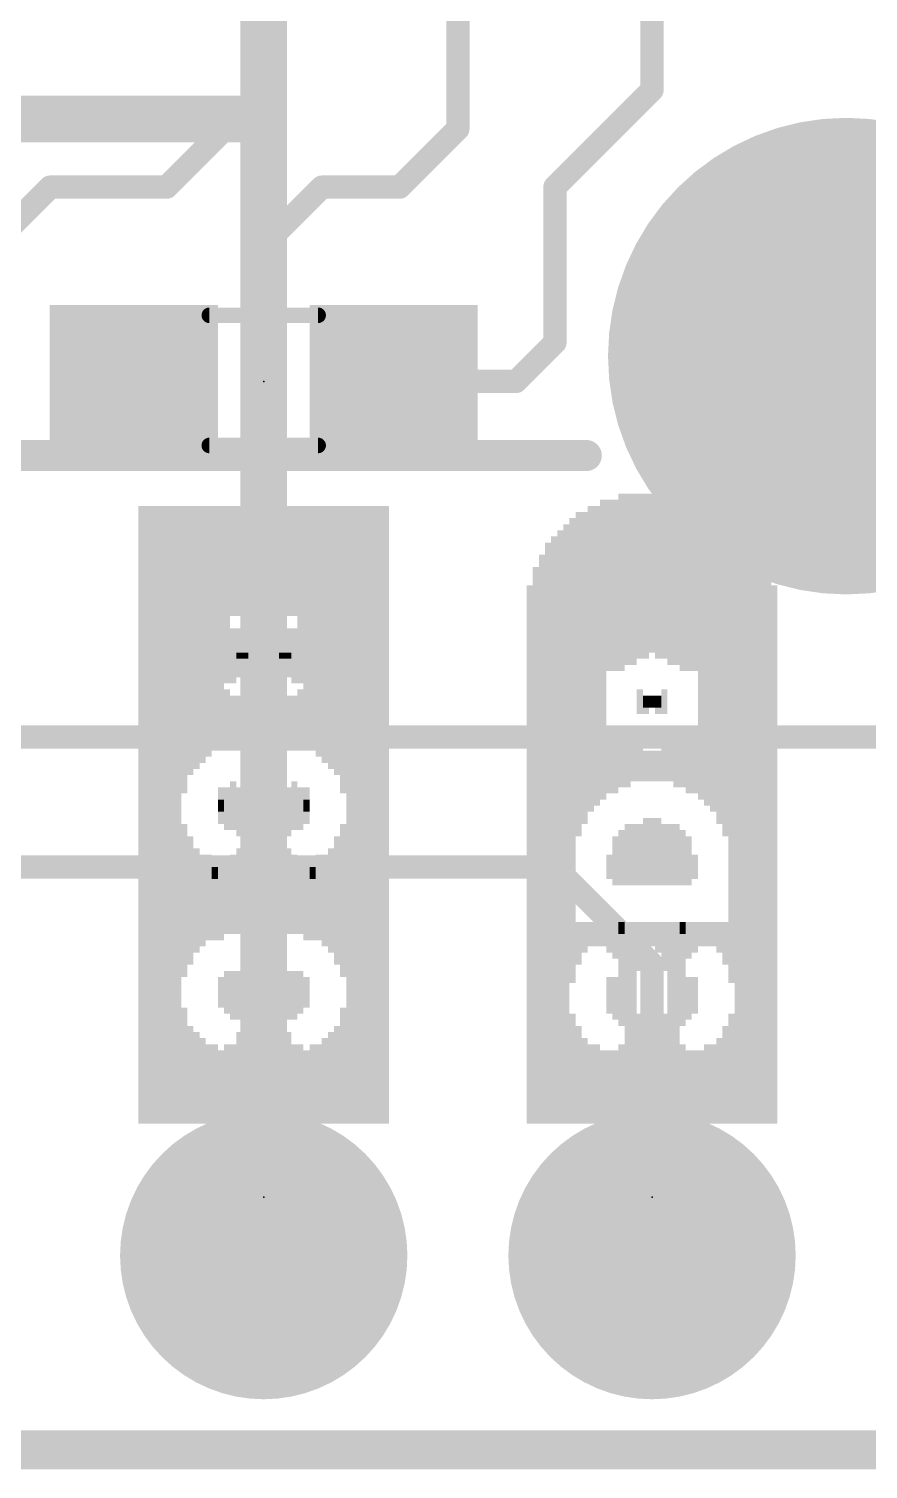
# Model space of a CAD drawing. Extents: x -41 to 66, y -18 to 26.
# Drawn here: x 9.89 to 15.38, y -0.13 to 9.29 of the extents above; entities that cross this region are included whole.
import ezdxf

# ---------------------------------------------------------------- set-up
doc = ezdxf.new("R2010")
doc.units = 0
for name, color, linetype in [('1', 12, 'CONTINUOUS'), ('16', 132, 'CONTINUOUS'), ('17', 110, 'CONTINUOUS'), ('20', 31, 'CONTINUOUS'), ('21', 41, 'CONTINUOUS'), ('22', 40, 'CONTINUOUS'), ('23', 53, 'CONTINUOUS'), ('24', 53, 'CONTINUOUS'), ('51', 53, 'CONTINUOUS')]:
    doc.layers.add(name, color=color, linetype=linetype)

# ---------------------------------------------------------------- blocks, each defined once
blk = doc.blocks.new('RECT')
blk.add_solid([(-0.5, -0.5), (0.5, -0.5), (-0.5, 0.5), (0.5, 0.5)])
blk = doc.blocks.new('ROUNDP')
at = {"const_width": 0.5}
blk.add_lwpolyline([(0, -0.25, 1), (0, 0.25, 1), (0, -0.25)], format="xyb", dxfattribs=at)

msp = doc.modelspace()

# ---------------------------------------------------------------- linework, layer by layer
at = {"layer": '1'}
for points, const_width in [([(11.43, 8.89), (11.43, 9.9)], 0.1524), ([(12.7, 9.9), (12.7, 8.636)], 0.1524), ([(13.97, 9.9), (13.97, 8.89)], 0.1524), ([(10.795, 8.255), (11.43, 8.89)], 0.1524), ([(13.97, 8.89), (13.335, 8.255)], 0.1524), ([(12.7, 8.636), (12.319, 8.255)], 0.1524), ([(9.271, 7.493), (10.033, 8.255)], 0.1524), ([(10.033, 8.255), (10.795, 8.255)], 0.1524), ([(11.811, 8.255), (11.43, 7.874)], 0.1524), ([(12.319, 8.255), (11.811, 8.255)], 0.1524), ([(13.335, 8.255), (13.335, 7.239)], 0.1524), ([(11.43, 7.874), (11.43, 4.66)], 0.1524), ([(13.335, 7.239), (13.081, 6.985)], 0.1524), ([(13.081, 6.985), (12.28, 6.985)], 0.1524), ([(7.493, 4.66), (11.43, 4.66)], 0.1524), ([(11.43, 4.66), (15.66, 4.66)], 0.1524), ([(13.335, 3.81), (6.35, 3.81)], 0.1524), ([(13.97, 3.175), (13.335, 3.81)], 0.1524), ([(13.97, 1.27), (13.97, 3.175)], 0.1524), ([(30.48, 0), (0, 0)], 0.254)]:
    msp.add_lwpolyline(points, dxfattribs=dict(at, const_width=const_width))
at = {"layer": '1', "const_width": 0.0762}
for points in [[(11.4569, 8.8631, 1), (11.4031, 8.9169)], [(13.9969, 8.8631, 1), (13.9431, 8.9169)], [(11.3919, 8.89, 1), (11.4681, 8.89)], [(13.9319, 8.89, 1), (14.0081, 8.89)], [(12.6619, 8.636, 1), (12.7381, 8.636)], [(12.7269, 8.6091, 1), (12.6731, 8.6629)], [(10.033, 8.2931, 1), (10.033, 8.2169)], [(10.0599, 8.2281, 1), (10.0061, 8.2819)], [(10.7681, 8.2819, 1), (10.8219, 8.2281)], [(10.795, 8.2169, 1), (10.795, 8.2931)], [(11.811, 8.2931, 1), (11.811, 8.2169)], [(11.8379, 8.2281, 1), (11.7841, 8.2819)], [(12.2921, 8.2819, 1), (12.3459, 8.2281)], [(12.319, 8.2169, 1), (12.319, 8.2931)], [(13.3731, 8.255, 1), (13.2969, 8.255)], [(13.3081, 8.2819, 1), (13.3619, 8.2281)], [(11.4681, 7.874, 1), (11.3919, 7.874)], [(11.4031, 7.9009, 1), (11.4569, 7.8471)], [(13.2969, 7.239, 1), (13.3731, 7.239)], [(13.3619, 7.2121, 1), (13.3081, 7.2659)], [(12.28, 7.0231, 1), (12.28, 6.9469)], [(13.0541, 7.0119, 1), (13.1079, 6.9581)], [(13.081, 6.9469, 1), (13.081, 7.0231)], [(11.43, 4.6981, 1), (11.43, 4.6219)], [(11.43, 4.6219, 1), (11.43, 4.6981)], [(11.3919, 4.66, 1), (11.4681, 4.66)], [(13.3619, 3.8369, 1), (13.3081, 3.7831)], [(13.335, 3.7719, 1), (13.335, 3.8481)], [(14.0081, 3.175, 1), (13.9319, 3.175)], [(13.9431, 3.1481, 1), (13.9969, 3.2019)], [(13.9319, 1.27, 1), (14.0081, 1.27)]]:
    msp.add_lwpolyline(points, format="xyb", dxfattribs=at)
at = {"layer": '16'}
for points, const_width in [([(11.43, 8.636), (11.43, 12.7)], 0.3048), ([(8.24, 8.7), (11.366, 8.7)], 0.3048), ([(11.366, 8.7), (11.43, 8.636)], 0.3048), ([(11.43, 1.27), (11.43, 8.636)], 0.3048), ([(30.48, 0), (0, 0)], 0.254)]:
    msp.add_lwpolyline(points, dxfattribs=dict(at, const_width=const_width))
at = {"layer": '16', "const_width": 0.1524}
for points in [[(11.4199, 8.7539, 1), (11.3121, 8.6461)], [(11.366, 8.6238, 1), (11.366, 8.7762)], [(11.5062, 8.636, 1), (11.3538, 8.636)], [(11.3761, 8.5821, 1), (11.4839, 8.6899)], [(11.3538, 8.636, 1), (11.5062, 8.636)], [(11.3538, 1.27, 1), (11.5062, 1.27)]]:
    msp.add_lwpolyline(points, format="xyb", dxfattribs=at)
at = {"layer": '20', "const_width": 0.2032}
msp.add_lwpolyline([(30.48, 0), (0, 0)], dxfattribs=at)
at = {"layer": '22', "const_width": 0.2032}
msp.add_lwpolyline([(13.54, 6.5), (9.3462, 6.5)], dxfattribs=at)
at = {"layer": '22', "const_width": 0.1016}
msp.add_lwpolyline([(13.54, 6.4492, 1), (13.54, 6.5508)], format="xyb", dxfattribs=at)
at = {"layer": '23'}
for p in [(11.43, 6.985), (11.43, 1.651), (13.97, 1.651)]:
    msp.add_point(p, dxfattribs=at)
at = {"layer": '24'}
for p in [(11.43, 1.651), (13.97, 1.651)]:
    msp.add_point(p, dxfattribs=at)
at = {"layer": '51', "const_width": 0.1016}
for points in [[(11.074, 7.417), (11.786, 7.417)], [(11.074, 6.566), (11.786, 6.566)]]:
    msp.add_lwpolyline(points, dxfattribs=at)
at = {"layer": '51', "const_width": 0.0508}
for points in [[(11.074, 7.4424, 1), (11.074, 7.3916)], [(11.786, 7.3916, 1), (11.786, 7.4424)], [(11.074, 6.5914, 1), (11.074, 6.5406)], [(11.786, 6.5406, 1), (11.786, 6.5914)]]:
    msp.add_lwpolyline(points, format="xyb", dxfattribs=at)

# ---------------------------------------------------------------- block references
at = {"layer": '1', "xscale": 1.1}
for p in [(10.58, 6.985), (12.28, 6.985)]:
    msp.add_blockref('RECT', p, dxfattribs=at)
at = {"layer": '17'}
for p, xscale, yscale, rotation in [((15.24, 7.15), 3.116, 3.116, 270), ((15.24, 7.15), 3.116, 3.116, 270), ((11.43, 1.27), 1.8796, 1.8796, 90), ((11.43, 1.27), 1.8796, 1.8796, 90), ((13.97, 1.27), 1.8796, 1.8796, 90), ((13.97, 1.27), 1.8796, 1.8796, 90)]:
    msp.add_blockref('ROUNDP', p, dxfattribs=dict(at, xscale=xscale, yscale=yscale, rotation=rotation))
at = {"layer": '21', "yscale": 0.04, "rotation": 90}
for p, xscale in [((13.77, 5.671), 1.16), ((13.81, 5.691), 1.12), ((13.85, 5.691), 1.12), ((13.89, 5.711), 1.08), ((13.93, 5.711), 1.08), ((13.97, 5.731), 1.04), ((14.01, 5.731), 1.04), ((14.13, 5.771), 0.96), ((14.17, 5.771), 0.96), ((10.63, 4.151), 4.04), ((10.67, 4.151), 4.04), ((10.71, 4.151), 4.04), ((10.75, 4.151), 4.04), ((10.79, 4.151), 4.04), ((10.83, 4.151), 4.04), ((10.87, 4.151), 4.04), ((10.91, 5.231), 1.88), ((10.95, 5.931), 0.48), ((10.99, 5.951), 0.44), ((11.03, 5.951), 0.44), ((11.07, 5.951), 0.44), ((11.11, 5.931), 0.48), ((11.15, 5.931), 0.48), ((11.19, 5.911), 0.52), ((11.23, 5.911), 0.52), ((11.27, 5.891), 0.56), ((11.31, 5.891), 0.56), ((11.35, 5.871), 0.6), ((11.39, 5.871), 0.6), ((11.43, 5.851), 0.64), ((11.47, 5.851), 0.64), ((11.51, 5.831), 0.68), ((11.55, 5.831), 0.68), ((11.59, 5.811), 0.72), ((11.63, 5.811), 0.72), ((11.67, 5.791), 0.76), ((11.71, 5.791), 0.76), ((11.75, 5.771), 0.8), ((11.79, 5.771), 0.8), ((11.83, 5.751), 0.84), ((11.87, 5.751), 0.84), ((11.91, 5.731), 0.88), ((11.95, 5.711), 0.92), ((11.99, 4.151), 4.04), ((12.03, 4.151), 4.04), ((12.07, 4.151), 4.04), ((12.11, 4.151), 4.04), ((12.15, 4.151), 4.04), ((12.19, 4.151), 4.04), ((12.23, 4.151), 4.04), ((13.49, 5.551), 1.16), ((13.53, 5.571), 1.12), ((13.57, 5.591), 1.16), ((13.61, 5.611), 1.12), ((13.65, 5.631), 1.16), ((13.69, 5.651), 1.12), ((13.73, 5.651), 1.12), ((14.21, 5.771), 0.88), ((14.25, 5.771), 0.88), ((14.29, 5.791), 0.84), ((14.33, 5.771), 0.8), ((14.37, 5.791), 0.76), ((14.41, 5.771), 0.72), ((14.45, 5.771), 0.72), ((13.41, 4.091), 3.92), ((13.45, 4.571), 3.04), ((14.49, 5.711), 0.76), ((14.53, 4.091), 3.92), ((13.33, 4.051), 3.84), ((13.37, 4.071), 3.88), ((14.57, 4.071), 3.88), ((14.61, 4.051), 3.84), ((13.25, 3.991), 3.72), ((13.29, 4.031), 3.8), ((14.65, 4.031), 3.8), ((14.69, 3.991), 3.72), ((13.21, 3.951), 3.64), ((14.73, 3.951), 3.64), ((13.17, 3.891), 3.52), ((14.77, 3.891), 3.52), ((10.95, 5.191), 0.6), ((10.99, 5.191), 0.6), ((11.03, 5.191), 0.52), ((11.07, 5.191), 0.52), ((11.11, 5.211), 0.48), ((11.15, 5.191), 0.44), ((11.19, 5.211), 0.4), ((11.23, 5.191), 0.36), ((11.27, 5.211), 0.32), ((11.31, 5.191), 0.28), ((11.35, 5.191), 0.28), ((11.39, 5.191), 0.2), ((11.43, 5.191), 0.2), ((11.47, 5.191), 0.12), ((11.51, 5.191), 0.12), ((11.55, 5.191), 0.04), ((11.59, 5.191), 0.04), ((11.91, 4.771), 0.64), ((11.95, 4.751), 0.76), ((14.29, 4.891), 0.4), ((14.33, 4.871), 0.44), ((14.37, 4.891), 0.48), ((14.41, 4.871), 0.52), ((14.45, 4.891), 0.56), ((14.49, 4.871), 0.6), ((11.75, 4.791), 0.44), ((11.79, 4.791), 0.44), ((11.83, 4.791), 0.52), ((11.87, 4.771), 0.56), ((11.59, 4.771), 0.32), ((11.63, 4.771), 0.32), ((11.67, 4.791), 0.36), ((11.71, 4.791), 0.36), ((13.93, 4.891), 0.08), ((13.97, 4.891), 0.08), ((14.01, 4.871), 0.12), ((14.05, 4.891), 0.16), ((11.35, 4.671), 0.28), ((11.39, 4.651), 0.32), ((11.43, 4.671), 0.36), ((11.47, 4.691), 0.32), ((11.51, 4.731), 0.32), ((11.55, 4.731), 0.32), ((13.49, 4.411), 0.8), ((11.19, 4.651), 0.16), ((11.23, 4.651), 0.16), ((11.27, 4.671), 0.2), ((11.31, 4.671), 0.2), ((13.53, 4.431), 0.68), ((13.57, 4.451), 0.56), ((13.61, 4.471), 0.52), ((10.95, 4.551), 0.28), ((10.99, 4.551), 0.2), ((11.03, 4.571), 0.16), ((11.07, 4.591), 0.12), ((11.11, 4.631), 0.12), ((11.15, 4.631), 0.12), ((13.65, 4.471), 0.44), ((13.69, 4.491), 0.4), ((13.73, 4.491), 0.4), ((13.77, 4.491), 0.32), ((13.81, 4.491), 0.32), ((13.85, 4.491), 0.24), ((13.89, 4.491), 0.24), ((13.93, 4.471), 0.2), ((13.97, 4.471), 0.2), ((14.01, 4.451), 0.16), ((14.05, 4.451), 0.16), ((14.09, 4.431), 0.12), ((14.13, 4.411), 0.16), ((14.17, 4.391), 0.12), ((14.21, 4.391), 0.12), ((11.63, 4.211), 0.32), ((14.25, 4.351), 0.12), ((14.29, 4.331), 0.16), ((14.33, 4.291), 0.16), ((14.37, 4.291), 0.16), ((14.41, 4.251), 0.24), ((14.45, 4.231), 0.28), ((14.49, 4.191), 0.44), ((11.15, 4.211), 0.08), ((11.19, 4.211), 0.24), ((11.23, 4.211), 0.24), ((11.27, 4.171), 0.24), ((11.55, 3.831), 0.92), ((11.59, 4.171), 0.32), ((11.67, 4.191), 0.28), ((11.71, 4.211), 0.24), ((11.31, 3.731), 0.8), ((11.35, 3.711), 0.76), ((11.39, 3.691), 0.8), ((11.43, 3.671), 0.84), ((11.47, 3.691), 0.8), ((11.51, 3.731), 0.8), ((13.81, 3.871), 0.36), ((13.85, 3.891), 0.4), ((13.89, 3.891), 0.4), ((13.93, 3.911), 0.44), ((13.97, 3.911), 0.44), ((14.01, 3.911), 0.44), ((14.05, 3.891), 0.4), ((14.09, 3.891), 0.4), ((14.13, 3.891), 0.4), ((14.17, 3.871), 0.36), ((10.95, 3.591), 0.84), ((11.95, 3.851), 0.32), ((13.77, 3.851), 0.32), ((14.21, 3.851), 0.32), ((10.99, 3.591), 0.68), ((11.03, 3.591), 0.6), ((11.07, 3.611), 0.56), ((11.23, 3.631), 0.52), ((11.27, 3.651), 0.56), ((11.87, 3.811), 0.16), ((11.91, 3.831), 0.2), ((13.73, 3.811), 0.24), ((14.25, 3.811), 0.16), ((11.11, 3.591), 0.52), ((11.15, 3.591), 0.52), ((11.19, 3.611), 0.48), ((11.59, 3.611), 0.48), ((11.63, 3.591), 0.44), ((11.67, 3.591), 0.44), ((11.71, 3.731), 0.16), ((11.75, 3.771), 0.08), ((11.79, 3.791), 0.12), ((11.83, 3.791), 0.12), ((11.71, 3.451), 0.16), ((11.75, 3.431), 0.12), ((11.91, 3.371), 0.24), ((11.95, 3.331), 0.32), ((14.49, 3.311), 0.36), ((11.79, 3.391), 0.12), ((11.83, 3.391), 0.12), ((11.87, 3.371), 0.16), ((13.49, 3.311), 0.28), ((13.53, 3.351), 0.2), ((13.57, 3.371), 0.16), ((13.61, 3.371), 0.16), ((13.65, 3.371), 0.16), ((13.69, 3.351), 0.2), ((13.73, 3.331), 0.24), ((13.77, 3.151), 0.6), ((13.81, 3.171), 0.56), ((13.85, 3.211), 0.48), ((13.89, 3.291), 0.32), ((13.93, 3.351), 0.2), ((13.97, 3.371), 0.16), ((14.01, 3.391), 0.12), ((14.05, 3.391), 0.12), ((14.09, 3.391), 0.12), ((14.13, 3.391), 0.12), ((14.17, 3.411), 0.08), ((14.21, 3.391), 0.12), ((14.25, 3.391), 0.12), ((14.29, 3.391), 0.12), ((14.33, 3.391), 0.12), ((14.37, 3.371), 0.16), ((14.41, 3.351), 0.2), ((14.45, 3.331), 0.24), ((11.59, 2.971), 0.32), ((11.63, 2.971), 0.32), ((11.67, 2.991), 0.28), ((11.15, 2.991), 0.12), ((11.19, 2.991), 0.2), ((11.23, 2.971), 0.24), ((11.27, 2.951), 0.28), ((11.55, 2.591), 0.92), ((11.71, 2.991), 0.2), ((13.69, 2.971), 0.16), ((13.73, 2.971), 0.24), ((14.13, 2.611), 0.96), ((14.17, 2.931), 0.32), ((14.21, 2.951), 0.28), ((14.25, 2.971), 0.24), ((14.09, 2.551), 0.84), ((10.91, 2.511), 0.76), ((11.31, 2.511), 0.76), ((11.35, 2.511), 0.76), ((11.39, 2.511), 0.76), ((11.43, 2.511), 0.76), ((11.47, 2.511), 0.76), ((11.51, 2.511), 0.76), ((13.45, 2.491), 0.72), ((14.05, 2.491), 0.72), ((10.95, 2.451), 0.64), ((10.99, 2.431), 0.6), ((11.27, 2.431), 0.6), ((11.91, 2.431), 0.6), ((11.95, 2.451), 0.64), ((13.49, 2.451), 0.64), ((14.01, 2.431), 0.6), ((14.45, 2.431), 0.6), ((14.49, 2.471), 0.68), ((11.03, 2.411), 0.56), ((11.07, 2.391), 0.52), ((11.11, 2.391), 0.52), ((11.19, 2.391), 0.52), ((11.23, 2.391), 0.52), ((11.83, 2.391), 0.52), ((11.87, 2.411), 0.56), ((13.53, 2.411), 0.56), ((13.57, 2.391), 0.52), ((13.61, 2.391), 0.52), ((13.89, 2.391), 0.52), ((13.93, 2.391), 0.52), ((13.97, 2.411), 0.56), ((14.17, 2.391), 0.52), ((14.37, 2.391), 0.52), ((14.41, 2.391), 0.52), ((11.15, 2.371), 0.48), ((11.59, 2.371), 0.48), ((11.63, 2.351), 0.44), ((11.67, 2.351), 0.44), ((11.71, 2.371), 0.48), ((11.75, 2.371), 0.48), ((11.79, 2.371), 0.48), ((13.65, 2.371), 0.48), ((13.69, 2.371), 0.48), ((13.73, 2.371), 0.48), ((13.77, 2.371), 0.48), ((13.81, 2.371), 0.48), ((13.85, 2.371), 0.48), ((14.21, 2.371), 0.48), ((14.25, 2.371), 0.48), ((14.29, 2.371), 0.48), ((14.33, 2.371), 0.48)]:
    msp.add_blockref('RECT', p, dxfattribs=dict(at, xscale=xscale))
for p in [(14.05, 5.751), (14.09, 5.751), (10.91, 3.591)]:
    msp.add_blockref('RECT', p, dxfattribs=at)
at = {"layer": '22', "yscale": 0.04, "rotation": 90}
for p, xscale in [((13.77, 5.771), 0.96), ((13.81, 5.771), 0.96), ((13.93, 5.731), 1.04), ((13.97, 5.731), 1.04), ((14.01, 5.711), 1.08), ((14.05, 5.711), 1.08), ((14.09, 5.691), 1.12), ((14.13, 5.691), 1.12), ((14.17, 5.671), 1.16), ((10.63, 4.151), 4.04), ((10.67, 4.151), 4.04), ((10.71, 4.151), 4.04), ((10.75, 4.151), 4.04), ((10.79, 4.151), 4.04), ((10.83, 4.151), 4.04), ((10.87, 4.151), 4.04), ((10.91, 5.711), 0.92), ((10.95, 5.731), 0.88), ((10.99, 5.751), 0.84), ((11.03, 5.751), 0.84), ((11.07, 5.771), 0.8), ((11.11, 5.771), 0.8), ((11.15, 5.791), 0.76), ((11.19, 5.791), 0.76), ((11.23, 5.811), 0.72), ((11.27, 5.811), 0.72), ((11.31, 5.831), 0.68), ((11.35, 5.831), 0.68), ((11.39, 5.851), 0.64), ((11.43, 5.851), 0.64), ((11.47, 5.871), 0.6), ((11.51, 5.871), 0.6), ((11.55, 5.891), 0.56), ((11.59, 5.891), 0.56), ((11.63, 5.911), 0.52), ((11.67, 5.911), 0.52), ((11.71, 5.931), 0.48), ((11.75, 5.931), 0.48), ((11.79, 5.951), 0.44), ((11.83, 5.951), 0.44), ((11.87, 5.951), 0.44), ((11.91, 5.931), 0.48), ((11.95, 5.231), 1.88), ((11.99, 4.151), 4.04), ((12.03, 4.151), 4.04), ((12.07, 4.151), 4.04), ((12.11, 4.151), 4.04), ((12.15, 4.151), 4.04), ((12.19, 4.151), 4.04), ((12.23, 4.151), 4.04), ((13.49, 5.771), 0.72), ((13.53, 5.771), 0.72), ((13.57, 5.791), 0.76), ((13.61, 5.771), 0.8), ((13.65, 5.791), 0.84), ((13.69, 5.771), 0.88), ((13.73, 5.771), 0.88), ((14.21, 5.651), 1.12), ((14.25, 5.651), 1.12), ((14.29, 5.631), 1.16), ((14.33, 5.611), 1.12), ((14.37, 5.591), 1.16), ((14.41, 5.571), 1.12), ((14.45, 5.551), 1.16), ((13.41, 4.091), 3.92), ((13.45, 5.711), 0.76), ((14.49, 4.571), 3.04), ((14.53, 4.091), 3.92), ((13.33, 4.051), 3.84), ((13.37, 4.071), 3.88), ((14.57, 4.071), 3.88), ((14.61, 4.051), 3.84), ((13.25, 3.991), 3.72), ((13.29, 4.031), 3.8), ((14.65, 4.031), 3.8), ((14.69, 3.991), 3.72), ((13.21, 3.951), 3.64), ((14.73, 3.951), 3.64), ((13.17, 3.891), 3.52), ((14.77, 3.891), 3.52), ((11.87, 5.191), 0.6), ((11.91, 5.191), 0.6), ((11.59, 5.211), 0.32), ((11.63, 5.191), 0.36), ((11.67, 5.211), 0.4), ((11.71, 5.191), 0.44), ((11.75, 5.211), 0.48), ((11.79, 5.191), 0.52), ((11.83, 5.191), 0.52), ((11.43, 5.191), 0.2), ((11.47, 5.191), 0.2), ((11.51, 5.191), 0.28), ((11.55, 5.191), 0.28), ((11.27, 5.191), 0.04), ((11.31, 5.191), 0.04), ((11.35, 5.191), 0.12), ((11.39, 5.191), 0.12), ((10.91, 4.751), 0.76), ((10.95, 4.771), 0.64), ((13.45, 4.871), 0.6), ((13.49, 4.891), 0.56), ((13.53, 4.871), 0.52), ((13.57, 4.891), 0.48), ((13.61, 4.871), 0.44), ((13.65, 4.891), 0.4), ((10.99, 4.771), 0.56), ((11.03, 4.791), 0.52), ((11.07, 4.791), 0.44), ((11.11, 4.791), 0.44), ((11.15, 4.791), 0.36), ((11.19, 4.791), 0.36), ((11.23, 4.771), 0.32), ((11.27, 4.771), 0.32), ((13.89, 4.891), 0.16), ((13.93, 4.871), 0.12), ((13.97, 4.891), 0.08), ((14.01, 4.891), 0.08), ((11.31, 4.731), 0.32), ((11.35, 4.731), 0.32), ((11.39, 4.691), 0.32), ((11.43, 4.671), 0.36), ((11.47, 4.651), 0.32), ((11.51, 4.671), 0.28), ((14.45, 4.411), 0.8), ((11.55, 4.671), 0.2), ((11.59, 4.671), 0.2), ((11.63, 4.651), 0.16), ((11.67, 4.651), 0.16), ((14.33, 4.471), 0.52), ((14.37, 4.451), 0.56), ((14.41, 4.431), 0.68), ((11.71, 4.631), 0.12), ((11.75, 4.631), 0.12), ((11.79, 4.591), 0.12), ((11.83, 4.571), 0.16), ((11.87, 4.551), 0.2), ((11.91, 4.551), 0.28), ((14.13, 4.491), 0.32), ((14.17, 4.491), 0.32), ((14.21, 4.491), 0.4), ((14.25, 4.491), 0.4), ((14.29, 4.471), 0.44), ((13.89, 4.451), 0.16), ((13.93, 4.451), 0.16), ((13.97, 4.471), 0.2), ((14.01, 4.471), 0.2), ((14.05, 4.491), 0.24), ((14.09, 4.491), 0.24), ((13.73, 4.391), 0.12), ((13.77, 4.391), 0.12), ((13.81, 4.411), 0.16), ((13.85, 4.431), 0.12), ((11.23, 4.211), 0.32), ((13.45, 4.191), 0.44), ((13.49, 4.231), 0.28), ((13.53, 4.251), 0.24), ((13.57, 4.291), 0.16), ((13.61, 4.291), 0.16), ((13.65, 4.331), 0.16), ((13.69, 4.351), 0.12), ((11.15, 4.211), 0.24), ((11.19, 4.191), 0.28), ((11.27, 4.171), 0.32), ((11.31, 3.831), 0.92), ((11.59, 4.171), 0.24), ((11.63, 4.211), 0.24), ((11.67, 4.211), 0.24), ((11.71, 4.211), 0.08), ((11.35, 3.731), 0.8), ((11.39, 3.691), 0.8), ((11.43, 3.671), 0.84), ((11.47, 3.691), 0.8), ((11.51, 3.711), 0.76), ((11.55, 3.731), 0.8), ((13.77, 3.871), 0.36), ((13.81, 3.891), 0.4), ((13.85, 3.891), 0.4), ((13.89, 3.891), 0.4), ((13.93, 3.911), 0.44), ((13.97, 3.911), 0.44), ((14.01, 3.911), 0.44), ((14.05, 3.891), 0.4), ((14.09, 3.891), 0.4), ((14.13, 3.871), 0.36), ((10.91, 3.851), 0.32), ((11.91, 3.591), 0.84), ((13.73, 3.851), 0.32), ((14.17, 3.851), 0.32), ((10.95, 3.831), 0.2), ((10.99, 3.811), 0.16), ((11.59, 3.651), 0.56), ((11.63, 3.631), 0.52), ((11.79, 3.611), 0.56), ((11.83, 3.591), 0.6), ((11.87, 3.591), 0.68), ((13.69, 3.811), 0.16), ((14.21, 3.811), 0.24), ((11.03, 3.791), 0.12), ((11.07, 3.791), 0.12), ((11.11, 3.771), 0.08), ((11.15, 3.731), 0.16), ((11.19, 3.591), 0.44), ((11.23, 3.591), 0.44), ((11.27, 3.611), 0.48), ((11.67, 3.611), 0.48), ((11.71, 3.591), 0.52), ((11.75, 3.591), 0.52), ((10.91, 3.331), 0.32), ((10.95, 3.371), 0.24), ((11.11, 3.431), 0.12), ((11.15, 3.451), 0.16), ((13.45, 3.311), 0.36), ((10.99, 3.371), 0.16), ((11.03, 3.391), 0.12), ((11.07, 3.391), 0.12), ((13.49, 3.331), 0.24), ((13.53, 3.351), 0.2), ((13.57, 3.371), 0.16), ((13.61, 3.391), 0.12), ((13.65, 3.391), 0.12), ((13.69, 3.391), 0.12), ((13.73, 3.391), 0.12), ((13.77, 3.411), 0.08), ((13.81, 3.391), 0.12), ((13.85, 3.391), 0.12), ((13.89, 3.391), 0.12), ((13.93, 3.391), 0.12), ((13.97, 3.371), 0.16), ((14.01, 3.351), 0.2), ((14.05, 3.291), 0.32), ((14.09, 3.211), 0.48), ((14.13, 3.171), 0.56), ((14.17, 3.151), 0.6), ((14.21, 3.331), 0.24), ((14.25, 3.351), 0.2), ((14.29, 3.371), 0.16), ((14.33, 3.371), 0.16), ((14.37, 3.371), 0.16), ((14.41, 3.351), 0.2), ((14.45, 3.311), 0.28), ((11.19, 2.991), 0.28), ((11.23, 2.971), 0.32), ((11.27, 2.971), 0.32), ((11.15, 2.991), 0.2), ((11.31, 2.591), 0.92), ((11.59, 2.951), 0.28), ((11.63, 2.971), 0.24), ((11.67, 2.991), 0.2), ((11.71, 2.991), 0.12), ((13.69, 2.971), 0.24), ((13.73, 2.951), 0.28), ((13.77, 2.931), 0.32), ((13.81, 2.611), 0.96), ((14.21, 2.971), 0.24), ((14.25, 2.971), 0.16), ((13.85, 2.551), 0.84), ((11.35, 2.511), 0.76), ((11.39, 2.511), 0.76), ((11.43, 2.511), 0.76), ((11.47, 2.511), 0.76), ((11.51, 2.511), 0.76), ((11.55, 2.511), 0.76), ((11.95, 2.511), 0.76), ((13.89, 2.491), 0.72), ((14.49, 2.491), 0.72), ((10.91, 2.451), 0.64), ((10.95, 2.431), 0.6), ((11.59, 2.431), 0.6), ((11.87, 2.431), 0.6), ((11.91, 2.451), 0.64), ((13.45, 2.471), 0.68), ((13.49, 2.431), 0.6), ((13.93, 2.431), 0.6), ((14.45, 2.451), 0.64), ((10.99, 2.411), 0.56), ((11.03, 2.391), 0.52), ((11.63, 2.391), 0.52), ((11.67, 2.391), 0.52), ((11.75, 2.391), 0.52), ((11.79, 2.391), 0.52), ((11.83, 2.411), 0.56), ((13.53, 2.391), 0.52), ((13.57, 2.391), 0.52), ((13.77, 2.391), 0.52), ((13.97, 2.411), 0.56), ((14.01, 2.391), 0.52), ((14.05, 2.391), 0.52), ((14.33, 2.391), 0.52), ((14.37, 2.391), 0.52), ((14.41, 2.411), 0.56), ((11.07, 2.371), 0.48), ((11.11, 2.371), 0.48), ((11.15, 2.371), 0.48), ((11.19, 2.351), 0.44), ((11.23, 2.351), 0.44), ((11.27, 2.371), 0.48), ((11.71, 2.371), 0.48), ((13.61, 2.371), 0.48), ((13.65, 2.371), 0.48), ((13.69, 2.371), 0.48), ((13.73, 2.371), 0.48), ((14.09, 2.371), 0.48), ((14.13, 2.371), 0.48), ((14.17, 2.371), 0.48), ((14.21, 2.371), 0.48), ((14.25, 2.371), 0.48), ((14.29, 2.371), 0.48)]:
    msp.add_blockref('RECT', p, dxfattribs=dict(at, xscale=xscale))
for p in [(13.85, 5.751), (13.89, 5.751), (11.95, 3.591)]:
    msp.add_blockref('RECT', p, dxfattribs=at)
at = {"layer": '51'}
for p, xscale, yscale in [((10.8419, 6.9901), 0.5001, 0.95), ((12.0103, 6.9901), 0.5001, 0.95), ((11.43, 1.27), 0.508, 0.508), ((13.97, 1.27), 0.508, 0.508)]:
    msp.add_blockref('RECT', p, dxfattribs=dict(at, xscale=xscale, yscale=yscale))

doc.saveas('drawing.dxf')
